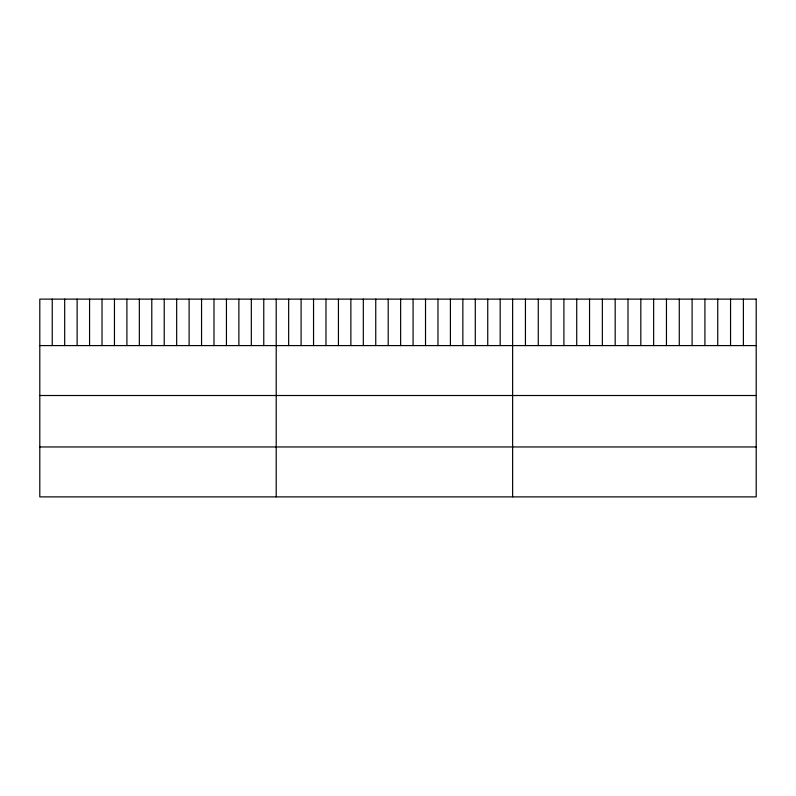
<?xml version="1.0" encoding="UTF-8"?>
<svg xmlns="http://www.w3.org/2000/svg" width="796" height="796" viewBox="0 0 796 796"><rect width="100%" height="100%" fill="white"/><g stroke="black" fill="none" stroke-linecap="round" stroke-linejoin="round"><path stroke-width="1.19" d="M39.8 345.583L756.2 345.583M39.8 395.512L756.2 395.512M39.8 446.954L756.2 446.954M743.384 299.117L743.384 345.583M730.559 299.117L730.559 345.583M717.743 299.117L717.743 345.583M704.918 299.117L704.918 345.583M692.102 299.117L692.102 345.583M679.277 299.117L679.277 345.583M666.461 299.117L666.461 345.583M653.645 299.117L653.645 345.583M640.82 299.117L640.82 345.583M628.004 299.117L628.004 345.583M615.179 299.117L615.179 345.583M602.363 299.117L602.363 345.583M589.547 299.117L589.547 345.583M576.722 299.117L576.722 345.583M563.906 299.117L563.906 345.583M551.081 299.117L551.081 345.583M538.265 299.117L538.265 345.583M525.44 299.117L525.44 345.583M512.624 299.117L512.624 496.883M500.177 299.117L500.177 345.583M487.739 299.117L487.739 345.583M475.292 299.117L475.292 345.583M462.854 299.117L462.854 345.583M450.407 299.117L450.407 345.583M437.969 299.117L437.969 345.583M425.522 299.117L425.522 345.583M413.084 299.117L413.084 345.583M400.637 299.117L400.637 345.583M388.199 299.117L388.199 345.583M375.752 299.117L375.752 345.583M363.314 299.117L363.314 345.583M350.867 299.117L350.867 345.583M338.429 299.117L338.429 345.583M325.982 299.117L325.982 345.583M313.544 299.117L313.544 345.583M301.097 299.117L301.097 345.583M288.659 299.117L288.659 345.583M276.212 299.117L276.212 496.883M263.765 299.117L263.765 345.583M251.327 299.117L251.327 345.583M238.88 299.117L238.88 345.583M226.442 299.117L226.442 345.583M213.995 299.117L213.995 345.583M201.557 299.117L201.557 345.583M189.11 299.117L189.11 345.583M176.672 299.117L176.672 345.583M164.225 299.117L164.225 345.583M151.787 299.117L151.787 345.583M139.34 299.117L139.34 345.583M126.902 299.117L126.902 345.583M114.455 299.117L114.455 345.583M102.017 299.117L102.017 345.583M89.57 299.117L89.57 345.583M77.132 299.117L77.132 345.583M64.685 299.117L64.685 345.583M52.247 299.117L52.247 345.583M756.2 299.117L39.8 299.117L39.8 496.883L756.2 496.883L756.2 299.117"/></g></svg>
